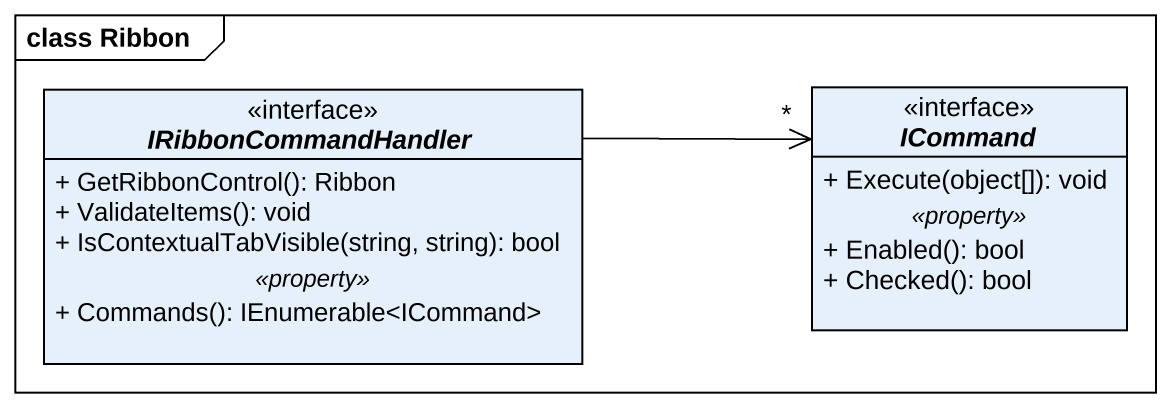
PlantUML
@startuml
mainframe class Ribbon
hide circle
hide empty members
skinparam classAttributeIconSize 0
interface ICommand {
  + Execute(object[]): void
  .. <<property>> ..
  + Enabled(): bool
  + Checked(): bool
}
interface IRibbonCommandHandler {
  + GetRibbonControl(): Ribbon
  + ValidateItems(): void
  + IsContextualTabVisible(string, string): bool
  .. <<property>> ..
  + Commands(): IEnumerable<ICommand>
}
IRibbonCommandHandler -right-> "*" ICommand
@enduml
